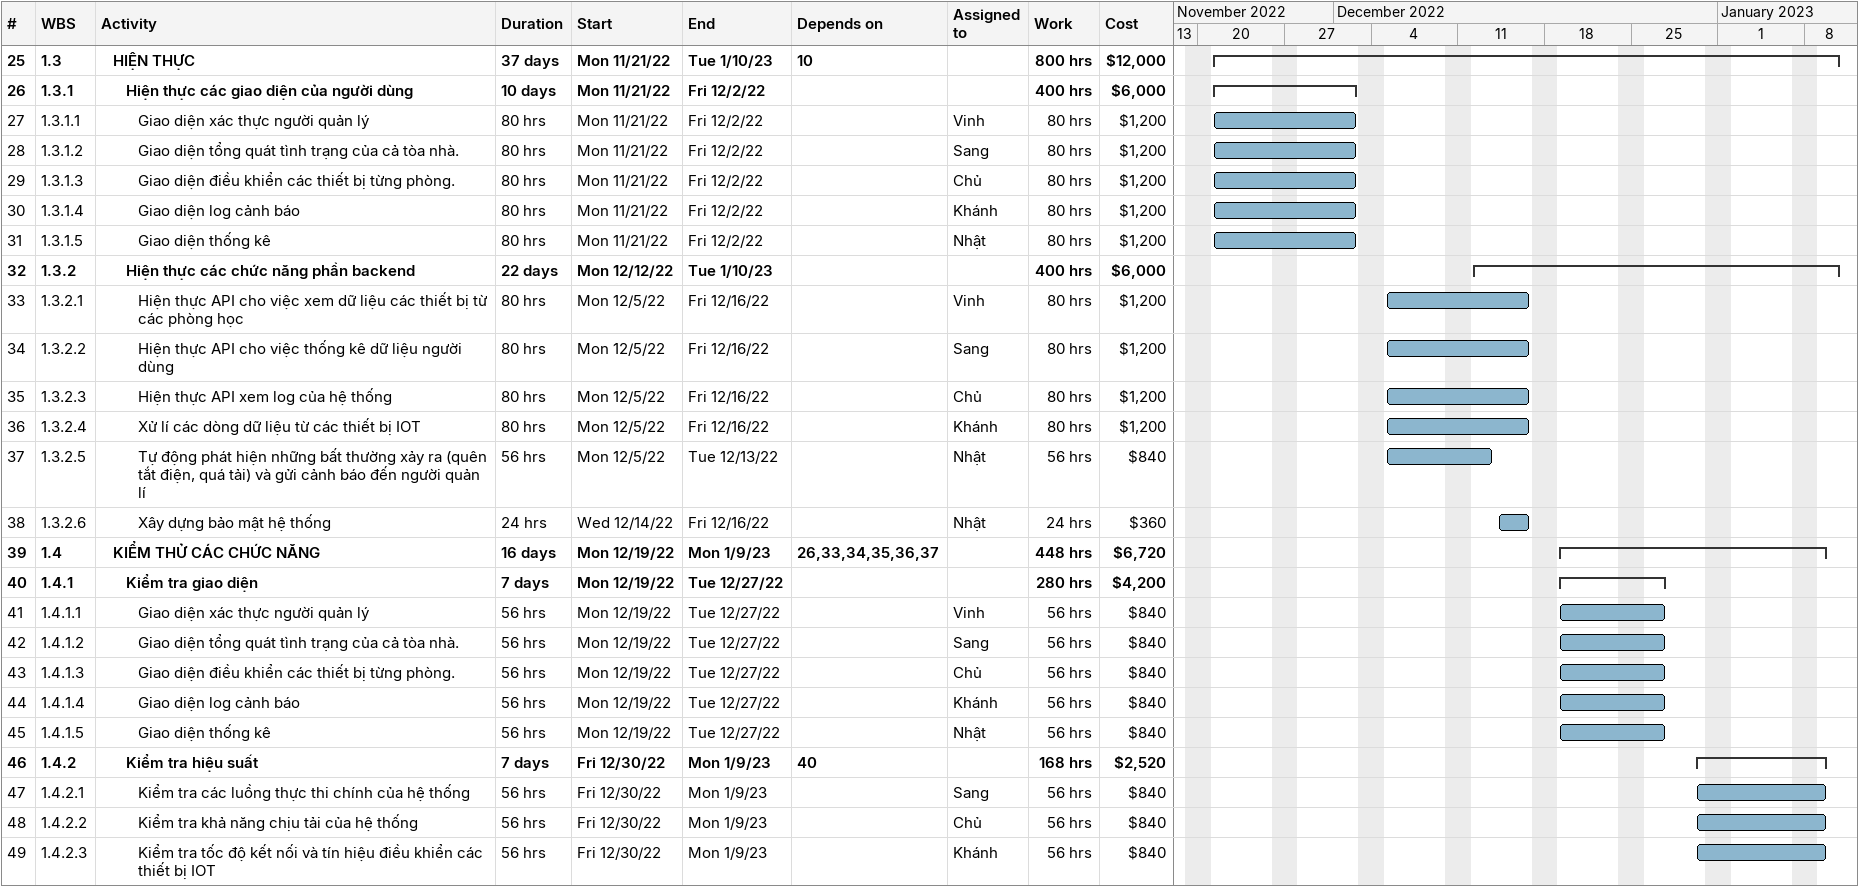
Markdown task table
| ID | WBS | Task | Duration | Start | Finish | Predecessors | Resources | Work (h) | Cost ($) |
|---|---|---|---|---|---|---|---|---|---|
| 25 | 1.3 | **HIỆN THỰC** | 37d | 2022-11-21 | 2023-01-10 | 10 |  | 800 | 12000 |
| 26 | 1.3.1 | **Hiện thực các giao diện của người dùng** | 10d | 2022-11-21 | 2022-12-02 |  |  | 400 | 6000 |
| 27 | 1.3.1.1 | Giao diện xác thực người quản lý | 80h | 2022-11-21 | 2022-12-02 |  | Vinh | 80 | 1200 |
| 28 | 1.3.1.2 | Giao diện tổng quát tình trạng của cả tòa nhà. | 80h | 2022-11-21 | 2022-12-02 |  | Sang | 80 | 1200 |
| 29 | 1.3.1.3 | Giao diện điều khiển các thiết bị từng phòng. | 80h | 2022-11-21 | 2022-12-02 |  | Chủ | 80 | 1200 |
| 30 | 1.3.1.4 | Giao diện log cảnh báo | 80h | 2022-11-21 | 2022-12-02 |  | Khánh | 80 | 1200 |
| 31 | 1.3.1.5 | Giao diện thống kê | 80h | 2022-11-21 | 2022-12-02 |  | Nhật | 80 | 1200 |
| 32 | 1.3.2 | **Hiện thực các chức năng phần backend** | 22d | 2022-12-12 | 2023-01-10 |  |  | 400 | 6000 |
| 33 | 1.3.2.1 | Hiện thực API cho việc xem dữ liệu các thiết bị từ các phòng học | 80h | 2022-12-05 | 2022-12-16 |  | Vinh | 80 | 1200 |
| 34 | 1.3.2.2 | Hiện thực API cho việc thống kê dữ liệu người dùng | 80h | 2022-12-05 | 2022-12-16 |  | Sang | 80 | 1200 |
| 35 | 1.3.2.3 | Hiện thực API xem log của hệ thống | 80h | 2022-12-05 | 2022-12-16 |  | Chủ | 80 | 1200 |
| 36 | 1.3.2.4 | Xử lí các dòng dữ liệu từ các thiết bị IOT | 80h | 2022-12-05 | 2022-12-16 |  | Khánh | 80 | 1200 |
| 37 | 1.3.2.5 | Tự động phát hiện những bất thường xảy ra (quên tắt điện, quá tải) và gửi cảnh báo đến người quản lí | 56h | 2022-12-05 | 2022-12-13 |  | Nhật | 56 | 840 |
| 38 | 1.3.2.6 | Xây dựng bảo mật hệ thống | 24h | 2022-12-14 | 2022-12-16 |  | Nhật | 24 | 360 |
| 39 | 1.4 | **KIỂM THỬ CÁC CHỨC NĂNG** | 16d | 2022-12-19 | 2023-01-09 | 26, 33, 34, 35, 36, 37 |  | 448 | 6720 |
| 40 | 1.4.1 | **Kiểm tra giao diện** | 7d | 2022-12-19 | 2022-12-27 |  |  | 280 | 4200 |
| 41 | 1.4.1.1 | Giao diện xác thực người quản lý | 56h | 2022-12-19 | 2022-12-27 |  | Vinh | 56 | 840 |
| 42 | 1.4.1.2 | Giao diện tổng quát tình trạng của cả tòa nhà. | 56h | 2022-12-19 | 2022-12-27 |  | Sang | 56 | 840 |
| 43 | 1.4.1.3 | Giao diện điều khiển các thiết bị từng phòng. | 56h | 2022-12-19 | 2022-12-27 |  | Chủ | 56 | 840 |
| 44 | 1.4.1.4 | Giao diện log cảnh báo | 56h | 2022-12-19 | 2022-12-27 |  | Khánh | 56 | 840 |
| 45 | 1.4.1.5 | Giao diện thống kê | 56h | 2022-12-19 | 2022-12-27 |  | Nhật | 56 | 840 |
| 46 | 1.4.2 | **Kiểm tra hiệu suất** | 7d | 2022-12-30 | 2023-01-09 | 40 |  | 168 | 2520 |
| 47 | 1.4.2.1 | Kiểm tra các luồng thực thi chính của hệ thống | 56h | 2022-12-30 | 2023-01-09 |  | Sang | 56 | 840 |
| 48 | 1.4.2.2 | Kiểm tra khả năng chịu tải của hệ thống | 56h | 2022-12-30 | 2023-01-09 |  | Chủ | 56 | 840 |
| 49 | 1.4.2.3 | Kiểm tra tốc độ kết nối và tín hiệu điều khiển các thiết bị IOT | 56h | 2022-12-30 | 2023-01-09 |  | Khánh | 56 | 840 |
